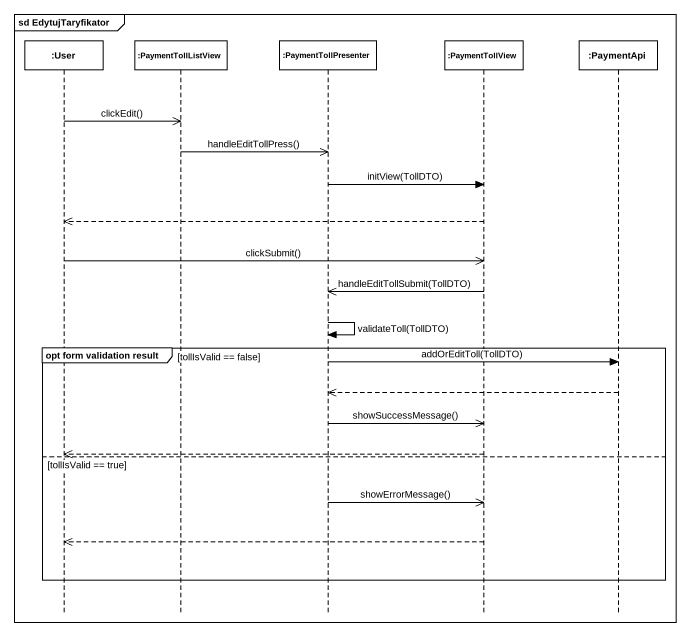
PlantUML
@startuml
mainframe sd EdytujTaryfikator
hide footbox
participant ":User" as User
participant ":PaymentTollListView" as PaymentTollListView
participant ":PaymentTollPresenter" as PaymentTollPresenter
participant ":PaymentTollView" as PaymentTollView
participant ":PaymentApi" as PaymentApi

User ->> PaymentTollListView : clickEdit()
PaymentTollListView ->> PaymentTollPresenter : handleEditTollPress()
PaymentTollPresenter -> PaymentTollView : initView(TollDTO)
PaymentTollView -->> User
User ->> PaymentTollView : clickSubmit()
PaymentTollView ->> PaymentTollPresenter : handleEditTollSubmit(TollDTO)
PaymentTollPresenter -> PaymentTollPresenter : validateToll(TollDTO)
group opt form validation result [tollIsValid == false]
  PaymentTollPresenter -> PaymentApi : addOrEditToll(TollDTO)
  PaymentApi -->> PaymentTollPresenter
  PaymentTollPresenter ->> PaymentTollView : showSuccessMessage()
  PaymentTollView -->> User
else tollIsValid == true
  PaymentTollPresenter ->> PaymentTollView : showErrorMessage()
  PaymentTollView -->> User
end
@enduml
